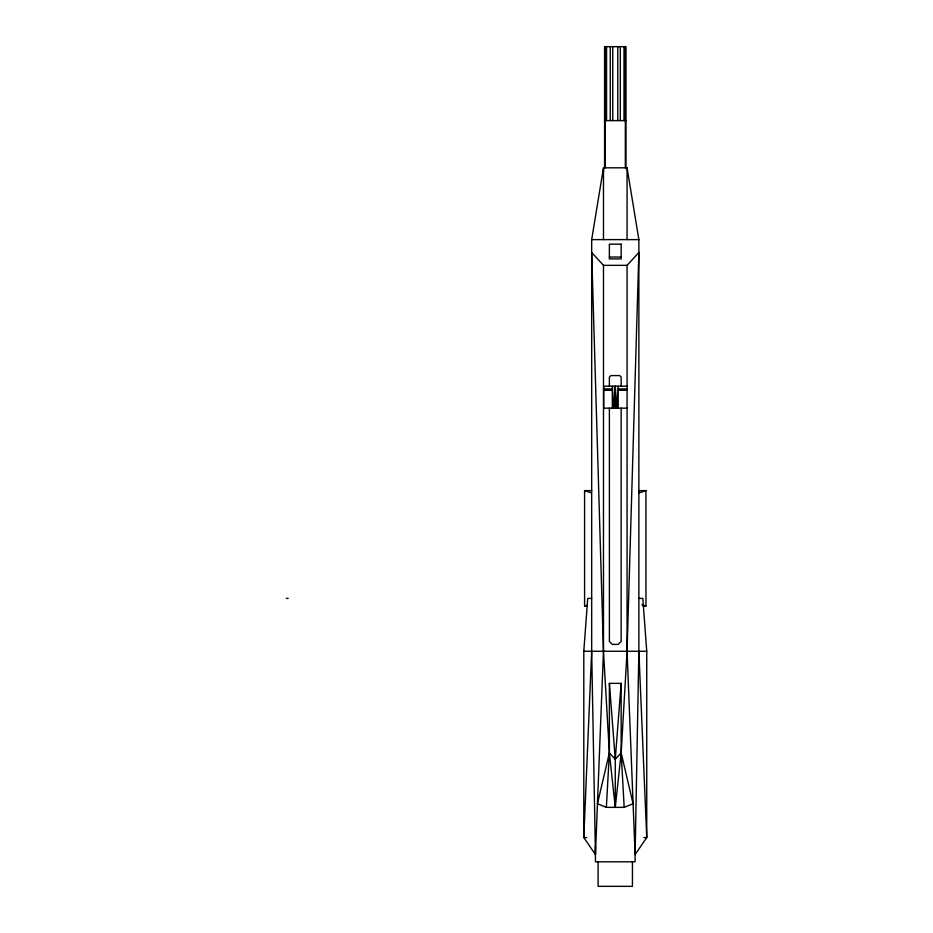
<?xml version="1.0" encoding="UTF-8"?>
<svg xmlns="http://www.w3.org/2000/svg" width="933" height="933" viewBox="0 0 933 933"><rect width="100%" height="100%" fill="white"/><g stroke="black" fill="none" stroke-linecap="round" stroke-linejoin="round"><path stroke-width="1.4" d="M603.476 172.127L603.476 167.812L627.069 167.812L638.872 239.618L638.872 651.257L635.105 854.57L646.744 837.566L646.744 651.257L642.814 598.391L638.872 598.391M609.389 683.364L609.377 752.908L606.357 807.36L624.177 807.36L633.087 803.733L621.168 752.908L621.156 683.364L609.389 683.364L615.267 759.264L615.267 807.36L621.168 752.908L627.069 651.257L638.872 252.481L627.069 265.345L627.069 651.257L635.105 854.57M591.674 598.391L587.732 598.391L583.801 651.257L583.801 837.566L595.441 854.57L603.476 651.257L603.476 265.345L591.674 252.481L603.476 651.257L609.377 752.908L615.267 807.36M603.476 239.618L603.476 167.812L591.674 239.618L591.674 651.257L583.801 837.566L586.717 837.566M618.217 408.164L618.217 386.192L616.748 408.164L615.267 386.192L613.797 408.164L612.328 386.192L612.328 408.164M606.357 807.36L597.447 803.733L609.377 752.908L615.267 759.264L621.156 683.364M615.267 759.264L621.168 752.908L624.177 807.36M639.21 492.846L645.951 490.606L645.951 606.1L643.047 606.1M591.72 490.606L584.583 490.606L584.583 606.1L587.289 605.202M604.572 120.602L625.973 120.602M591.674 239.618L638.872 239.618M609.377 257.03L621.168 257.03M603.476 265.345L627.069 265.345M627.139 386.192L603.721 386.192L603.721 408.164L627.139 408.164M603.721 388.933L612.328 388.933M618.217 388.933L627.139 388.933M603.721 390.309L612.328 390.309M618.217 390.309L627.139 390.309M638.697 490.606L645.951 490.606M286.256 598.391L288.145 598.391M584.583 606.1L587.44 606.1M583.801 651.257L646.744 651.257M643.828 837.566L646.744 837.566L638.872 651.257M584.583 490.606L591.335 492.846M641.916 604.747L645.951 606.1M591.674 651.257L595.441 854.57M635.105 848.902L635.105 861.8L595.441 861.8L595.441 846.068M632.446 861.8L632.446 886.35L598.1 886.35L598.1 861.8M627.069 167.812L627.069 239.618M625.973 167.812L625.973 46.65L604.572 46.65L604.572 167.812M625.343 46.65L625.343 167.812M624.002 46.65L624.002 120.602M621.156 386.192L621.156 377.049L619.687 375.579L610.858 375.579L609.389 377.049L609.389 386.192M621.156 408.164L621.156 641.461L618.217 644.4L612.328 644.4L609.389 641.461L609.389 408.164M620.317 46.65L620.317 120.602M617.798 46.65L617.798 120.602M615.267 386.192L615.267 408.164M612.759 46.65L612.759 120.602M610.24 46.65L610.24 120.602M606.555 46.65L606.555 120.602M605.202 46.65L605.202 167.812M621.168 244.166L609.377 244.166L609.377 258.919L621.168 258.919L621.168 244.166"/></g></svg>
